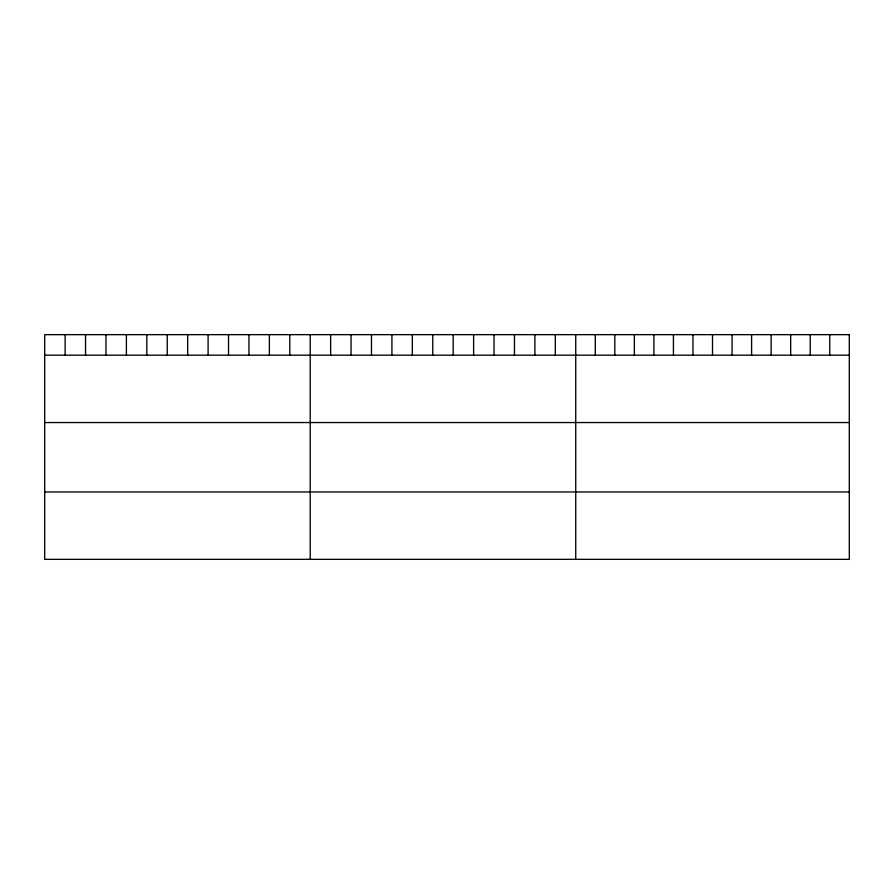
<?xml version="1.0" encoding="UTF-8"?>
<svg xmlns="http://www.w3.org/2000/svg" width="894" height="894" viewBox="0 0 894 894"><rect width="100%" height="100%" fill="white"/><g stroke="black" fill="none" stroke-linecap="round" stroke-linejoin="round"><path stroke-width="1.34" d="M44.7 355.175L849.3 355.175M44.7 422.549L849.3 422.549M44.7 491.968L849.3 491.968M829.755 334.658L829.755 355.175M810.221 334.658L810.221 355.175M790.676 334.658L790.676 355.175M771.142 334.658L771.142 355.175M751.597 334.658L751.597 355.175M732.063 334.658L732.063 355.175M712.518 334.658L712.518 355.175M692.973 334.658L692.973 355.175M673.439 334.658L673.439 355.175M653.894 334.658L653.894 355.175M634.36 334.658L634.36 355.175M614.815 334.658L614.815 355.175M595.281 334.658L595.281 355.175M575.736 334.658L575.736 559.342M555.308 334.658L555.308 355.175M534.891 334.658L534.891 355.175M514.463 334.658L514.463 355.175M494.036 334.658L494.036 355.175M473.619 334.658L473.619 355.175M453.191 334.658L453.191 355.175M432.763 334.658L432.763 355.175M412.335 334.658L412.335 355.175M391.918 334.658L391.918 355.175M371.491 334.658L371.491 355.175M351.063 334.658L351.063 355.175M330.646 334.658L330.646 355.175M310.218 334.658L310.218 559.342M289.79 334.658L289.79 355.175M269.373 334.658L269.373 355.175M248.945 334.658L248.945 355.175M228.518 334.658L228.518 355.175M208.101 334.658L208.101 355.175M187.673 334.658L187.673 355.175M167.245 334.658L167.245 355.175M146.817 334.658L146.817 355.175M126.4 334.658L126.4 355.175M105.973 334.658L105.973 355.175M85.545 334.658L85.545 355.175M65.128 334.658L65.128 355.175M849.3 334.658L44.7 334.658L44.7 559.342L849.3 559.342L849.3 334.658"/></g></svg>
